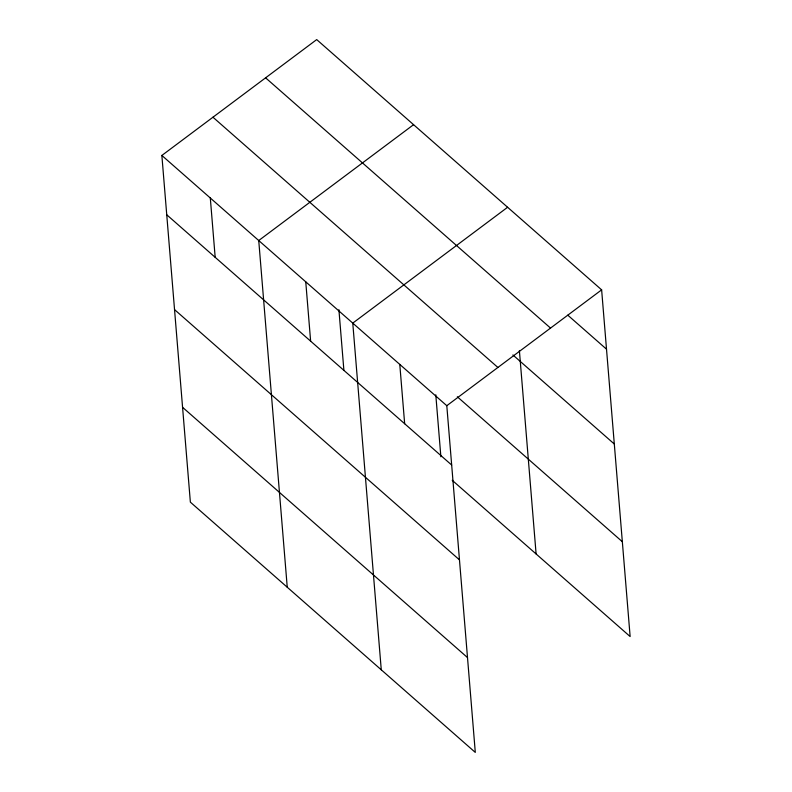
<?xml version="1.0" encoding="UTF-8"?>
<svg xmlns="http://www.w3.org/2000/svg" width="792" height="792" viewBox="0 0 792 792"><rect width="100%" height="100%" fill="white"/><g stroke="black" fill="none" stroke-linecap="round" stroke-linejoin="round"><path stroke-width="1.19" d="M161.865 155.45L446.797 405.702L475.299 752.4L190.367 502.148L161.865 155.45L316.701 39.6L601.633 289.852L630.135 636.55L452.222 480.289M413.572 124.691L258.737 240.53L287.248 587.238M507.603 207.266L352.767 323.116L381.269 669.814M446.797 405.702L601.633 289.852M567.795 315.176L606.514 349.183M265.607 77.834L550.539 328.086M512.899 354.955L614.305 444.015M212.959 117.216L497.891 367.468M457.33 396.792L622.334 541.718M166.746 214.78L451.678 465.033M174.537 309.613L459.469 559.865M182.576 407.316L467.498 657.568M519.384 350.49L536.105 553.964M435.788 394.792L440.877 456.796M399.782 364.409L404.663 423.74M338.907 309.702L343.906 370.498M305.752 281.823L310.632 341.154M210.306 197.99L215.177 257.321"/></g></svg>
